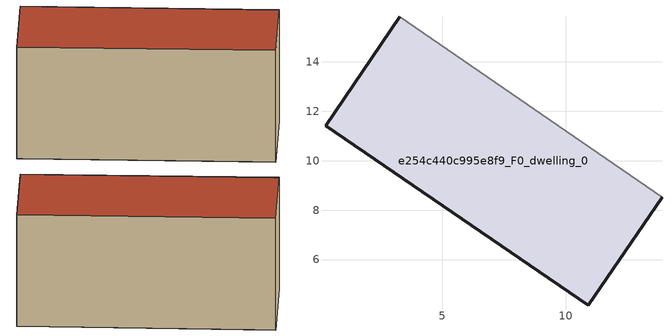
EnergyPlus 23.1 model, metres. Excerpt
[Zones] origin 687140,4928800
e254c440c995e8f9_F0_dwelling_0
 floor ground (EU_floor_Construction): 10.9,4.15 13.88,8.51 3.27,15.82 0.27,11.41 z0
 wall outside (EU_wall_Construction): 13.88,8.51 10.9,4.15 0.27,11.41 3.27,15.82 z0:6
 wall adiabatic (EU_wall_Construction): 3.27,15.82 13.88,8.51 z0:6
 roof outside (EU_roof_Construction): 13.88,8.51 10.9,4.15 0.27,11.41 3.27,15.82 z6
[Building]
EU S2 Campaign: North Axis=0; Terrain=City; Solar Distribution=FullExterior
[Site:Location]
Bologna: Latitude=44.5; Longitude=11.25; Time Zone=1; Elevation=37
[SizingPeriod:WeatherFileDays]
AnnualSizingPeriod: Begin Month=1; Begin Day of Month=1; End Month=12; End Day of Month=31; Day of Week for Start Day=Monday; Use Weather File Daylight Saving Period=No; Use Weather File Rain and Snow Indicators=No
[MATERIAL]
EU_InternalMass_Material: Roughness=MediumRough; Thickness=0.1; Conductivity=1; Density=1800; Specific Heat=900; Thermal Absorptance=0.9; Solar Absorptance=0.7; Visible Absorptance=0.7
[MATERIAL:NOMASS] Roughness=MediumRough; Thermal Absorptance=0.9; Solar Absorptance=0.7; Visible Absorptance=0.7
Name | Thermal Resistance
EU_wall_NoMass | 0.734017
EU_roof_NoMass | 0.658631
EU_floor_NoMass | 0.747526
[CONSTRUCTION]
EU_wall_Construction: EU_wall_NoMass
EU_roof_Construction: EU_roof_NoMass
EU_floor_Construction: EU_floor_NoMass
EU_InternalMass_Construction: EU_InternalMass_Material
[ZONE]
e254c440c995e8f9_F0_dwelling_0: Type=1; Multiplier=1; Ceiling Height=autocalculate; Volume=410.105; Floor Area=autocalculate; Part of Total Floor Area=Yes
[INTERNALMASS]
e254c440c995e8f9_F0_dwelling_0_EU_InternalMass: Construction=EU_InternalMass_Construction; Zone or ZoneList=e254c440c995e8f9_F0_dwelling_0; Surface Area=68.3509
[OTHEREQUIPMENT]
EU_Step8_InternalGain_e254c440c995e8f9_F0_dwelling_0_f000: Fuel Type=Electricity; Zone or ZoneList or Space or SpaceList=e254c440c995e8f9_F0_dwelling_0; Schedule=EU_Step8_GainSchedule_e254c440c995e8f9_F0_dwelling_0_f000; Design Level Calculation Method=Watts/Area; Power per Zone Floor Area=1; Fraction Latent=0; Fraction Radiant=0; Fraction Lost=0; Carbon Dioxide Generation Rate=0; EndUse Subcategory=EU_Step8_InternalGains
[ZONEVENTILATION:DESIGNFLOWRATE]
EU_ConstantAir_e254c440c995e8f9_F0_dwelling_0: Zone or ZoneList or Space or SpaceList=e254c440c995e8f9_F0_dwelling_0; Schedule=EU_AlwaysOn; Design Flow Rate Calculation Method=AirChanges/Hour; Air Changes per Hour=0.656562; Ventilation Type=Natural; Fan Pressure Rise=0; Fan Total Efficiency=1; Constant Term Coefficient=1; Temperature Term Coefficient=0; Velocity Term Coefficient=0; Velocity Squared Term Coefficient=0; Minimum Indoor Temperature=-100; Maximum Indoor Temperature=100; Delta Temperature=-100; Minimum Outdoor Temperature=-100; Maximum Outdoor Temperature=100; Maximum Wind Speed=40
[HVACTEMPLATE:THERMOSTAT]
EU_HeatOnly_e254c440c995e8f9_F0_dwelling_0: Constant Heating Setpoint=20; Constant Cooling Setpoint=50
[HVACTEMPLATE:ZONE:IDEALLOADSAIRSYSTEM]
e254c440c995e8f9_F0_dwelling_0: Template Thermostat=EU_HeatOnly_e254c440c995e8f9_F0_dwelling_0; System Availability Schedule=EU_AlwaysOn; Maximum Heating Supply Air Temperature=50; Minimum Cooling Supply Air Temperature=13; Maximum Heating Supply Air Humidity Ratio=0.0156; Minimum Cooling Supply Air Humidity Ratio=0.0077; Heating Limit=NoLimit; Cooling Limit=NoLimit; Heating Availability Schedule=EU_AlwaysOn; Cooling Availability Schedule=EU_CoolingOff; Dehumidification Control Type=ConstantSensibleHeatRatio; Cooling Sensible Heat Ratio=0.7; Dehumidification Setpoint=60; Humidification Control Type=None; Humidification Setpoint=30; Outdoor Air Method=None; Outdoor Air Flow Rate per Person=0.00944; Outdoor Air Flow Rate per Zone Floor Area=0; Outdoor Air Flow Rate per Zone=0; Demand Controlled Ventilation Type=None; Outdoor Air Economizer Type=NoEconomizer; Heat Recovery Type=None; Sensible Heat Recovery Effectiveness=0.7; Latent Heat Recovery Effectiveness=0.65
[SIZING:ZONE]
e254c440c995e8f9_F0_dwelling_0: Zone Cooling Design Supply Air Temperature Input Method=SupplyAirTemperature; Zone Cooling Design Supply Air Temperature=13; Zone Heating Design Supply Air Temperature Input Method=SupplyAirTemperature; Zone Heating Design Supply Air Temperature=50; Zone Cooling Design Supply Air Humidity Ratio=0.008; Zone Heating Design Supply Air Humidity Ratio=0.008; Cooling Design Air Flow Method=DesignDay; Cooling Design Air Flow Rate=0; Cooling Minimum Air Flow per Zone Floor Area=0.000762; Cooling Minimum Air Flow=0; Cooling Minimum Air Flow Fraction=0.2; Heating Design Air Flow Method=DesignDay; Heating Design Air Flow Rate=0; Heating Maximum Air Flow per Zone Floor Area=0.002032; Heating Maximum Air Flow=0.141576; Heating Maximum Air Flow Fraction=0.3; Account for Dedicated Outdoor Air System=No; Dedicated Outdoor Air System Control Strategy=NeutralSupplyAir; Dedicated Outdoor Air Low Setpoint Temperature for Design=autosize; Dedicated Outdoor Air High Setpoint Temperature for Design=autosize; Zone Load Sizing Method=Sensible Load Only No Latent Load; Zone Latent Cooling Design Supply Air Humidity Ratio Input Method=HumidityRatioDifference; Zone Cooling Design Supply Air Humidity Ratio Difference=0.005; Zone Latent Heating Design Supply Air Humidity Ratio Input Method=HumidityRatioDifference; Zone Humidification Design Supply Air Humidity Ratio Difference=0.005
[SCHEDULE:CONSTANT]
Name | Hourly Value
EU_AlwaysOn | 1
EU_CoolingOff | 0
[SCHEDULE:FILE]
EU_Step8_GainSchedule_e254c440c995e8f9_F0_dwelling_0_f000: File=../../schedules/e254c440c995e8f9/e254c440c995e8f9_F0_dwelling_0_f000_gain.csv; Column Number=1; Rows to Skip at Top=0; Number of Hours of Data=8760; Column Separator=Comma; Interpolate to Timestep=No; Minutes per Item=60; Adjust Schedule for Daylight Savings=Yes
